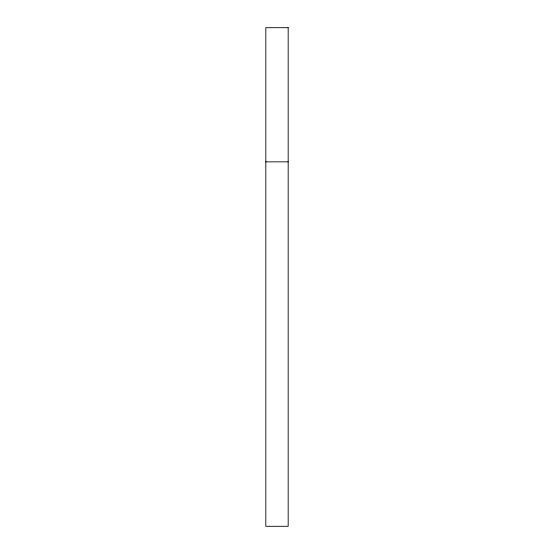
<?xml version="1.0" encoding="UTF-8"?>
<svg xmlns="http://www.w3.org/2000/svg" width="554" height="554" viewBox="0 0 554 554"><rect width="100%" height="100%" fill="white"/><g stroke="black" fill="none" stroke-linecap="round" stroke-linejoin="round"><path stroke-width="0.83" d="M265.823 161.851L288.177 161.851M288.177 27.7L265.823 27.7L265.823 526.3L288.177 526.3L288.177 27.7"/></g></svg>
